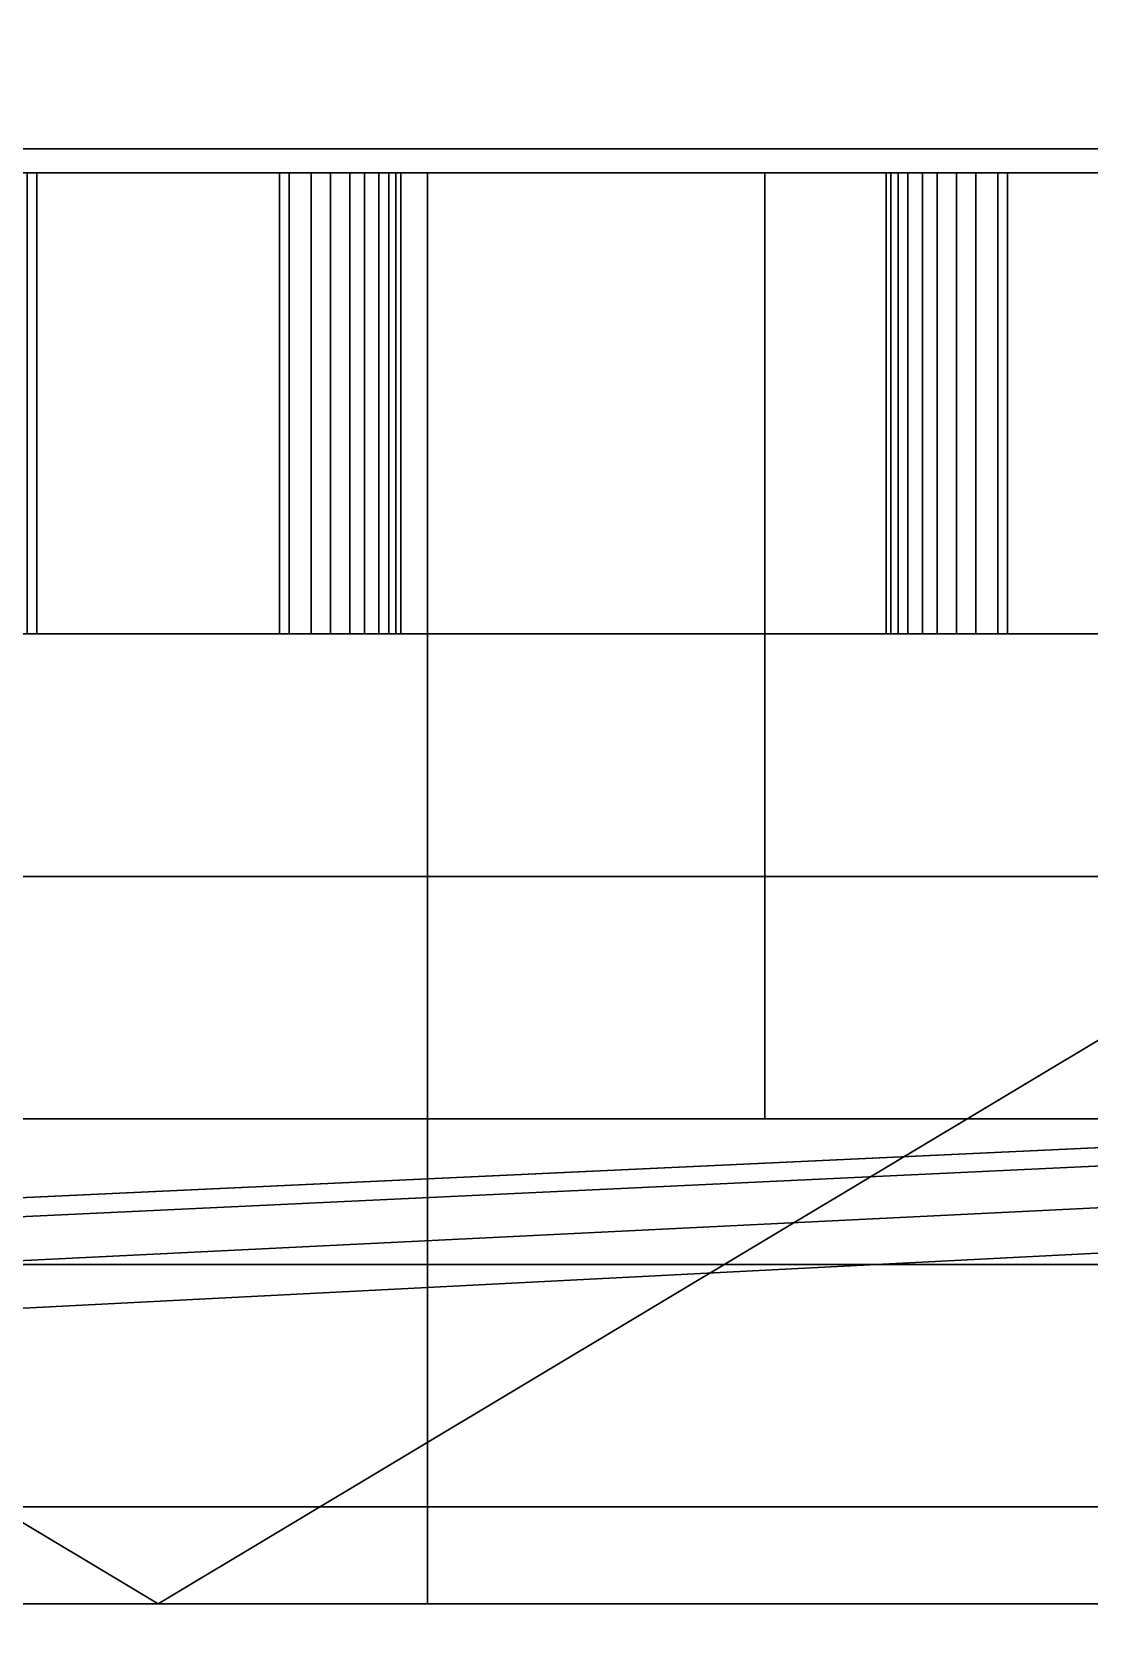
# Model space of a CAD drawing. Extents: x 0 to 7.6, y -0.8 to 10.1.
# Drawn here: x 6.6948 to 6.7384, y -0.3011 to -0.2352 of the extents above; entities that cross this region are included whole.
import ezdxf

# ---------------------------------------------------------------- set-up
doc = ezdxf.new("R2010")
doc.units = 0
for name, color, linetype in [('BOARDS', 157, 'CONTINUOUS'), ('CHICK', 252, 'CONTINUOUS'), ('CORNICE', 252, 'CONTINUOUS'), ('STAIRS.1', 251, 'CONTINUOUS'), ('WALL', 252, 'CONTINUOUS'), ('WALL_BOSSE', 252, 'CONTINUOUS'), ('WALL_FRAME', 252, 'CONTINUOUS'), ('WALL_FRAME.1', 252, 'CONTINUOUS')]:
    doc.layers.add(name, color=color, linetype=linetype)

msp = doc.modelspace()

# ---------------------------------------------------------------- linework, layer by layer
at = {"layer": 'BOARDS'}
for points in [[(5.2891, 0, 13.1354), (5.2891, -0.608, 13.1354), (7.625, -0.608, 13.1354), (7.625, 0, 13.1354)], [(5.2891, -0.608, 13.125), (5.2891, 0, 13.125), (7.625, 0, 13.125), (7.625, -0.608, 13.125)]]:
    msp.add_3dface(points, dxfattribs=at)
at = {"layer": 'CHICK'}
for points in [[(6.65, -0.27, 5.785), (6.75, -0.27, 5.785), (6.75, -0.241, 5.785), (6.65, -0.241, 5.785)], [(6.75, -0.27, 5.685), (6.65, -0.27, 5.685), (6.65, -0.241, 5.685), (6.75, -0.241, 5.685)], [(6.65, -0.241, 5.685), (6.65, -0.241, 5.785), (6.75, -0.241, 5.785), (6.75, -0.241, 5.685)], [(6.65, -0.27, 9.8475), (6.75, -0.27, 9.8475), (6.75, -0.241, 9.8475), (6.65, -0.241, 9.8475)], [(6.75, -0.27, 9.7475), (6.65, -0.27, 9.7475), (6.65, -0.241, 9.7475), (6.75, -0.241, 9.7475)], [(6.65, -0.241, 9.7475), (6.65, -0.241, 9.8475), (6.75, -0.241, 9.8475), (6.75, -0.241, 9.7475)], [(6.7, -0.3, 5.735), (6.65, -0.27, 5.685), (6.75, -0.27, 5.685)], [(6.7, -0.3, 5.735), (6.75, -0.27, 5.785), (6.65, -0.27, 5.785)], [(6.65, -0.27, 5.685), (6.7, -0.3, 5.735), (6.65, -0.27, 5.785)], [(6.7, -0.3, 9.7975), (6.75, -0.27, 9.8475), (6.65, -0.27, 9.8475)], [(6.7, -0.3, 9.7975), (6.65, -0.27, 9.7475), (6.75, -0.27, 9.7475)], [(6.65, -0.27, 9.7475), (6.7, -0.3, 9.7975), (6.65, -0.27, 9.8475)], [(6.7, -0.3, 5.735), (6.75, -0.27, 5.685), (6.75, -0.27, 5.785)], [(6.75, -0.27, 9.8475), (6.7, -0.3, 9.7975), (6.75, -0.27, 9.7475)]]:
    msp.add_3dface(points, dxfattribs=at)
at = {"layer": 'CORNICE'}
for points in [[(4.875, -0.24, 8.7), (7.625, -0.24, 8.7), (7.625, -0.36, 8.7), (4.875, -0.36, 8.7)], [(7.625, -0.24, 8.95), (4.875, -0.24, 8.95), (4.875, -0.36, 8.95), (7.625, -0.36, 8.95)], [(4.875, -0.24, 8.95), (7.625, -0.24, 8.95), (7.625, -0.24, 8.7), (4.875, -0.24, 8.7)], [(4.875, -0.24, 12.7056), (7.625, -0.24, 12.7056), (7.625, -0.36, 12.7056), (4.875, -0.36, 12.7056)], [(4.875, -0.24, 12.7056), (4.875, -0.24, 12.8056), (7.625, -0.24, 12.8056), (7.625, -0.24, 12.7056)], [(7.625, -0.24, 12.8056), (4.875, -0.24, 12.8056), (4.875, -0.36, 12.8056), (7.625, -0.36, 12.8056)], [(4.875, -0.24, 12.8056), (7.625, -0.24, 12.8056), (7.625, -0.24, 12.8556), (4.875, -0.24, 12.8556)], [(4.875, -0.36, 12.8056), (5.0429, -0.36, 12.8056), (7.625, -0.24, 12.8056), (4.875, -0.24, 12.8056)], [(4.875, -0.36, 13.0356), (5.1891, -0.36, 13.0356), (7.625, -0.24, 13.0356), (4.875, -0.24, 13.0356)], [(4.875, -0.24, 12.9356), (4.875, -0.24, 13.0356), (7.625, -0.24, 13.0356), (7.625, -0.24, 12.9356)], [(4.875, -0.24, 12.9356), (7.625, -0.24, 12.9356), (5.1891, -0.36, 12.9356), (4.875, -0.36, 12.9356)], [(4.875, -0.36, 13.125), (5.2891, -0.36, 13.125), (7.625, -0.24, 13.125), (4.875, -0.24, 13.125)], [(4.875, -0.24, 13.0356), (4.875, -0.24, 13.125), (7.625, -0.24, 13.125), (7.625, -0.24, 13.0356)], [(4.875, -0.24, 13.0356), (7.625, -0.24, 13.0356), (5.2891, -0.36, 13.0356), (4.875, -0.36, 13.0356)], [(7.625, -0.26, 12.2625), (4.875, -0.26, 12.2625), (4.875, -0.24, 12.2625), (7.625, -0.24, 12.2625)], [(4.875, -0.24, 12.175), (7.625, -0.24, 12.175), (7.625, -0.26, 12.175), (4.875, -0.26, 12.175)], [(7.625, -0.24, 12.175), (4.875, -0.24, 12.175), (4.875, -0.24, 12.2625), (7.625, -0.24, 12.2625)], [(7.625, -0.28, 12.375), (4.875, -0.28, 12.375), (4.875, -0.24, 12.375), (7.625, -0.24, 12.375)], [(4.875, -0.28, 12.2975), (7.625, -0.28, 12.2975), (7.625, -0.24, 12.2975), (4.875, -0.24, 12.2975)], [(7.625, -0.24, 12.2975), (4.875, -0.24, 12.2975), (4.875, -0.24, 12.375), (7.625, -0.24, 12.375)], [(7.625, -0.24, 12.45), (4.875, -0.24, 12.45), (4.875, -0.296, 12.45), (7.625, -0.296, 12.45)], [(4.875, -0.296, 12.41), (7.625, -0.296, 12.41), (7.625, -0.24, 12.41), (4.875, -0.24, 12.41)], [(7.625, -0.24, 12.41), (4.875, -0.24, 12.41), (4.875, -0.24, 12.45), (7.625, -0.24, 12.45)], [(4.875, -0.286, 12.45), (7.625, -0.286, 12.45), (7.625, -0.24, 12.45), (4.875, -0.24, 12.45)], [(7.625, -0.286, 12.7056), (4.875, -0.286, 12.7056), (4.875, -0.24, 12.7056), (7.625, -0.24, 12.7056)], [(7.625, -0.24, 12.45), (7.625, -0.24, 12.7056), (4.875, -0.24, 12.7056), (4.875, -0.24, 12.45)], [(4.875, -0.36, 12.9356), (5.0891, -0.36, 12.9356), (7.625, -0.24, 12.9356), (4.875, -0.24, 12.9356)], [(7.625, -0.24, 12.8556), (4.875, -0.24, 12.8556), (4.875, -0.24, 12.9356), (7.625, -0.24, 12.9356)], [(4.875, -0.24, 12.8556), (7.625, -0.24, 12.8556), (5.0429, -0.36, 12.8556), (4.875, -0.36, 12.8556)], [(4.875, -0.24, 12.2625), (4.875, -0.24, 12.2975), (7.625, -0.24, 12.2975), (7.625, -0.24, 12.2625)], [(4.875, -0.24, 12.375), (4.875, -0.24, 12.41), (7.625, -0.24, 12.41), (7.625, -0.24, 12.375)], [(7.625, -0.24, 12.8556), (7.625, -0.408, 12.8556), (5.0429, -0.408, 12.8556), (5.0429, -0.36, 12.8556)], [(5.0429, -0.36, 12.8056), (5.0429, -0.408, 12.8056), (7.625, -0.408, 12.8056), (7.625, -0.24, 12.8056)], [(7.625, -0.24, 12.8556), (7.625, -0.398, 12.8556), (5.0429, -0.398, 12.8556), (5.0429, -0.36, 12.8556)], [(5.0891, -0.36, 12.9356), (5.0891, -0.498, 12.9356), (7.625, -0.498, 12.9356), (7.625, -0.24, 12.9356)], [(5.1891, -0.36, 13.0356), (5.1891, -0.508, 13.0356), (7.625, -0.508, 13.0356), (7.625, -0.24, 13.0356)], [(7.625, -0.24, 12.9356), (7.625, -0.508, 12.9356), (5.1891, -0.508, 12.9356), (5.1891, -0.36, 12.9356)], [(5.2891, -0.36, 13.125), (5.2891, -0.608, 13.125), (7.625, -0.608, 13.125), (7.625, -0.24, 13.125)], [(7.625, -0.24, 13.0356), (7.625, -0.608, 13.0356), (5.2891, -0.608, 13.0356), (5.2891, -0.36, 13.0356)], [(7.625, -0.241, 5), (4.875, -0.241, 5), (4.875, -0.341, 5), (7.625, -0.341, 5)], [(4.875, -0.241, 4.625), (7.625, -0.241, 4.625), (7.625, -0.341, 4.625), (4.875, -0.341, 4.625)], [(7.625, -0.241, 5), (7.625, -0.241, 4.625), (4.875, -0.241, 4.625), (4.875, -0.241, 5)], [(4.875, -0.3, 4.575), (7.625, -0.3, 4.575), (7.625, -0.241, 4.575), (4.875, -0.241, 4.575)], [(7.625, -0.3, 4.625), (4.875, -0.3, 4.625), (4.875, -0.241, 4.625), (7.625, -0.241, 4.625)], [(4.875, -0.241, 4.575), (7.625, -0.241, 4.575), (7.625, -0.241, 4.625), (4.875, -0.241, 4.625)], [(7.625, -0.26, 12.175), (7.625, -0.26, 12.2625), (4.875, -0.26, 12.2625), (4.875, -0.26, 12.175)], [(4.875, -0.28, 12.2975), (4.875, -0.26, 12.2625), (7.625, -0.26, 12.2625), (7.625, -0.28, 12.2975)], [(7.625, -0.28, 12.2975), (7.625, -0.28, 12.375), (4.875, -0.28, 12.375), (4.875, -0.28, 12.2975)], [(4.875, -0.296, 12.41), (4.875, -0.28, 12.375), (7.625, -0.28, 12.375), (7.625, -0.296, 12.41)], [(4.875, -0.286, 12.7056), (7.625, -0.286, 12.7056), (7.625, -0.286, 12.45), (4.875, -0.286, 12.45)], [(7.625, -0.296, 12.41), (7.625, -0.296, 12.45), (4.875, -0.296, 12.45), (4.875, -0.296, 12.41)], [(7.625, -0.3, 4.625), (7.625, -0.3, 4.575), (4.875, -0.3, 4.575), (4.875, -0.3, 4.625)]]:
    msp.add_3dface(points, dxfattribs=at)
at = {"layer": 'STAIRS.1'}
for points in [[(4.845, -0.24, 0.22), (7.28, -0.24, 0.22), (7.28, -0.74, 0.22), (4.845, -0.74, 0.22)], [(7.28, -0.24, 0.25), (4.845, -0.24, 0.25), (4.845, -0.74, 0.25), (7.28, -0.74, 0.25)], [(4.845, -0.24, 0.25), (7.28, -0.24, 0.25), (7.28, -0.24, 0.22), (4.845, -0.24, 0.22)], [(7.25, -0.24, 0.22), (4.875, -0.24, 0.22), (4.875, -0.72, 0.22), (7.25, -0.72, 0.22)], [(6.505, -0.24, 0.14), (5.62, -0.24, 0.14), (4.875, -0.24, 0.22), (7.25, -0.24, 0.22)], [(6.905, -0.24, 0.5), (5.22, -0.24, 0.5), (5.22, -0.5, 0.5), (6.905, -0.5, 0.5)], [(5.22, -0.24, 0.47), (6.905, -0.24, 0.47), (6.905, -0.5, 0.47), (5.22, -0.5, 0.47)], [(6.905, -0.24, 0.47), (5.22, -0.24, 0.47), (5.22, -0.24, 0.5), (6.905, -0.24, 0.5)], [(6.875, -0.24, 0.47), (5.25, -0.24, 0.47), (5.25, -0.48, 0.47), (6.875, -0.48, 0.47)], [(6.505, -0.24, 0.39), (5.62, -0.24, 0.39), (5.25, -0.24, 0.47), (6.875, -0.24, 0.47)], [(6.505, -0.24, 0.25), (6.875, -0.24, 0.25), (6.875, -0.48, 0.25), (6.505, -0.48, 0.25)], [(6.505, -0.24, 0.25), (6.505, -0.24, 0.39), (6.875, -0.24, 0.47), (6.875, -0.24, 0.25)], [(6.505, -0.24), (7.25, -0.24), (7.25, -0.72), (6.505, -0.72)], [(6.505, -0.24), (6.505, -0.24, 0.14), (7.25, -0.24, 0.22), (7.25, -0.24)]]:
    msp.add_3dface(points, dxfattribs=at)
at = {"layer": 'WALL'}
for points in [[(7.625, 0, 13.125), (4.875, 0, 13.125), (4.875, -0.24, 13.125), (7.625, -0.24, 13.125)], [(4.875, 0), (7.625, 0), (7.625, -0.24), (4.875, -0.24)], [(5.49, -0.24, 11.8225), (6.635, -0.24, 11.8225), (7.625, -0.24, 13.125), (4.875, -0.24, 13.125)], [(7.625, -0.24), (6.625, -0.24, 0.5), (5.5, -0.24, 0.5), (4.875, -0.24)], [(7.625, -0.24, 13.125), (6.635, -0.24, 5.99), (6.625, -0.24, 4), (6.625, -0.24, 0.5)], [(7.625, -0.24), (7.625, -0.24, 13.125), (6.625, -0.24, 0.5)], [(7.625, -0.24, 13.125), (6.635, -0.24, 11.8225), (6.635, -0.24, 10.0525), (6.635, -0.24, 8.135)], [(7.625, -0.24, 13.125), (6.635, -0.24, 8.135), (6.635, -0.24, 5.99)]]:
    msp.add_3dface(points, dxfattribs=at)
at = {"layer": 'WALL_BOSSE'}
for points in [[(6.2565, -0.24, 8.7), (7.625, -0.24, 8.7), (7.625, -0.24, 8.45), (6.3823, -0.24, 8.45)], [(7.625, -0.3, 8.7), (7.625, -0.24, 8.7), (6.2565, -0.24, 8.7), (6.2565, -0.3, 8.7)], [(6.3823, -0.3, 8.45), (6.3823, -0.24, 8.45), (7.625, -0.24, 8.45), (7.625, -0.3, 8.45)], [(6.4667, -0.241, 4.1706), (6.6557, -0.241, 4.575), (6.8179, -0.241, 4.3992), (6.5674, -0.241, 4.1245)], [(6.6117, -0.241, 4.0979), (6.5674, -0.241, 4.1245), (6.8179, -0.241, 4.3992)], [(6.6117, -0.241, 4.0979), (6.8179, -0.241, 4.3992), (6.8179, -0.3, 4.3992), (6.6117, -0.3, 4.0979)], [(6.8232, -0.241, 4.3892), (6.6203, -0.241, 4.0927), (6.6203, -0.3, 4.0927), (6.8232, -0.3, 4.3892)], [(6.6203, -0.241, 4.0927), (6.7111, -0.241, 4.032), (6.7111, -0.3, 4.032), (6.6203, -0.3, 4.0927)], [(6.6203, -0.241, 4.0927), (6.8232, -0.241, 4.3892), (6.8674, -0.241, 4.1396), (6.7111, -0.241, 4.032)], [(7.625, -0.241, 4.575), (6.6557, -0.241, 4.575), (6.6557, -0.3, 4.575), (7.625, -0.3, 4.575)], [(6.6557, -0.241, 4.575), (7.625, -0.241, 4.575), (7.625, -0.241, 4.3992), (6.8179, -0.241, 4.3992)], [(6.7111, -0.241, 4.032), (6.7506, -0.241, 3.9987), (6.7506, -0.3, 3.9987), (6.7111, -0.3, 4.032)], [(6.7506, -0.241, 3.9987), (6.7111, -0.241, 4.032), (6.8674, -0.241, 4.1396)], [(6.3823, -0.3, 8.45), (7.625, -0.3, 8.45), (7.625, -0.3, 8.7), (6.2565, -0.3, 8.7)], [(6.8179, -0.3, 4.3992), (6.6557, -0.3, 4.575), (6.4667, -0.3, 4.1706), (6.5674, -0.3, 4.1245)], [(6.6117, -0.3, 4.0979), (6.8179, -0.3, 4.3992), (6.5674, -0.3, 4.1245)], [(6.8674, -0.3, 4.1396), (6.8232, -0.3, 4.3892), (6.6203, -0.3, 4.0927), (6.7111, -0.3, 4.032)], [(6.8179, -0.3, 4.3992), (7.625, -0.3, 4.3992), (7.625, -0.3, 4.575), (6.6557, -0.3, 4.575)], [(6.7506, -0.3, 3.9987), (6.8674, -0.3, 4.1396), (6.7111, -0.3, 4.032)]]:
    msp.add_3dface(points, dxfattribs=at)
at = {"layer": 'WALL_FRAME'}
for points in [[(6.765, -0.241, 5.8), (6.635, -0.241, 5.8), (6.635, -0.28, 5.8), (6.765, -0.28, 5.8)], [(6.635, -0.241, 5.67), (6.765, -0.241, 5.67), (6.765, -0.28, 5.67), (6.635, -0.28, 5.67)], [(6.75, -0.241, 5.785), (6.65, -0.241, 5.785), (6.635, -0.241, 5.8), (6.765, -0.241, 5.8)], [(6.635, -0.241, 5.67), (6.65, -0.241, 5.685), (6.75, -0.241, 5.685), (6.765, -0.241, 5.67)], [(6.765, -0.241, 9.8625), (6.635, -0.241, 9.8625), (6.635, -0.28, 9.8625), (6.765, -0.28, 9.8625)], [(6.635, -0.241, 9.7325), (6.765, -0.241, 9.7325), (6.765, -0.28, 9.7325), (6.635, -0.28, 9.7325)], [(6.75, -0.241, 9.8475), (6.65, -0.241, 9.8475), (6.635, -0.241, 9.8625), (6.765, -0.241, 9.8625)], [(6.635, -0.241, 9.7325), (6.65, -0.241, 9.7475), (6.75, -0.241, 9.7475), (6.765, -0.241, 9.7325)], [(6.765, -0.26, 5.67), (6.635, -0.26, 5.67), (6.635, -0.241, 5.67), (6.765, -0.241, 5.67)], [(6.635, -0.26, 5.335), (6.765, -0.26, 5.335), (6.765, -0.241, 5.335), (6.635, -0.241, 5.335)], [(6.765, -0.241, 5.67), (6.635, -0.241, 5.67), (6.6546, -0.241, 5.6375), (6.6654, -0.241, 5.6375)], [(6.765, -0.241, 5.335), (6.7346, -0.241, 5.385), (6.6546, -0.241, 5.385), (6.635, -0.241, 5.335)], [(6.765, -0.26, 9.7325), (6.635, -0.26, 9.7325), (6.635, -0.241, 9.7325), (6.765, -0.241, 9.7325)], [(6.635, -0.26, 9.3975), (6.765, -0.26, 9.3975), (6.765, -0.241, 9.3975), (6.635, -0.241, 9.3975)], [(6.765, -0.241, 9.7325), (6.635, -0.241, 9.7325), (6.6546, -0.241, 9.7), (6.6654, -0.241, 9.7)], [(6.765, -0.241, 9.3975), (6.7346, -0.241, 9.4475), (6.6546, -0.241, 9.4475), (6.635, -0.241, 9.3975)], [(6.65, -0.241, 5.785), (6.75, -0.241, 5.785), (6.75, -0.28, 5.785), (6.65, -0.28, 5.785)], [(6.75, -0.241, 5.685), (6.65, -0.241, 5.685), (6.65, -0.28, 5.685), (6.75, -0.28, 5.685)], [(6.65, -0.241, 9.8475), (6.75, -0.241, 9.8475), (6.75, -0.28, 9.8475), (6.65, -0.28, 9.8475)], [(6.75, -0.241, 9.7475), (6.65, -0.241, 9.7475), (6.65, -0.28, 9.7475), (6.75, -0.28, 9.7475)], [(6.765, -0.241, 5.67), (6.6654, -0.241, 5.6375), (6.7054, -0.241, 5.6375), (6.7454, -0.241, 5.6375)], [(6.765, -0.241, 9.7325), (6.6654, -0.241, 9.7), (6.7054, -0.241, 9.7), (6.7454, -0.241, 9.7)], [(6.695, -0.26, 5.385), (6.6946, -0.26, 5.385), (6.6946, -0.241, 5.385), (6.695, -0.241, 5.385)], [(6.6946, -0.26, 5.6375), (6.695, -0.26, 5.6375), (6.695, -0.241, 5.6375), (6.6946, -0.241, 5.6375)], [(6.695, -0.26, 9.4475), (6.6946, -0.26, 9.4475), (6.6946, -0.241, 9.4475), (6.695, -0.241, 9.4475)], [(6.6946, -0.26, 9.7), (6.695, -0.26, 9.7), (6.695, -0.241, 9.7), (6.6946, -0.241, 9.7)], [(6.695, -0.26, 5.6375), (6.705, -0.26, 5.6375), (6.705, -0.241, 5.6375), (6.695, -0.241, 5.6375)], [(6.705, -0.26, 5.385), (6.695, -0.26, 5.385), (6.695, -0.241, 5.385), (6.705, -0.241, 5.385)], [(6.695, -0.26, 9.7), (6.705, -0.26, 9.7), (6.705, -0.241, 9.7), (6.695, -0.241, 9.7)], [(6.705, -0.26, 9.4475), (6.695, -0.26, 9.4475), (6.695, -0.241, 9.4475), (6.705, -0.241, 9.4475)], [(6.705, -0.26, 5.6375), (6.7054, -0.26, 5.6375), (6.7054, -0.241, 5.6375), (6.705, -0.241, 5.6375)], [(6.7054, -0.26, 5.385), (6.705, -0.26, 5.385), (6.705, -0.241, 5.385), (6.7054, -0.241, 5.385)], [(6.705, -0.26, 9.7), (6.7054, -0.26, 9.7), (6.7054, -0.241, 9.7), (6.705, -0.241, 9.7)], [(6.7054, -0.26, 9.4475), (6.705, -0.26, 9.4475), (6.705, -0.241, 9.4475), (6.7054, -0.241, 9.4475)], [(6.7054, -0.26, 5.6375), (6.7063, -0.26, 5.6373), (6.7063, -0.241, 5.6373), (6.7054, -0.241, 5.6375)], [(6.7063, -0.26, 5.3852), (6.7054, -0.26, 5.385), (6.7054, -0.241, 5.385), (6.7063, -0.241, 5.3852)], [(6.7337, -0.241, 5.6373), (6.7346, -0.241, 5.6375), (6.7054, -0.241, 5.6375), (6.7063, -0.241, 5.6373)], [(6.7346, -0.241, 5.385), (6.7337, -0.241, 5.3852), (6.7063, -0.241, 5.3852), (6.7054, -0.241, 5.385)], [(6.7054, -0.26, 9.7), (6.7063, -0.26, 9.6998), (6.7063, -0.241, 9.6998), (6.7054, -0.241, 9.7)], [(6.7063, -0.26, 9.4477), (6.7054, -0.26, 9.4475), (6.7054, -0.241, 9.4475), (6.7063, -0.241, 9.4477)], [(6.7337, -0.241, 9.6998), (6.7346, -0.241, 9.7), (6.7054, -0.241, 9.7), (6.7063, -0.241, 9.6998)], [(6.7346, -0.241, 9.4475), (6.7337, -0.241, 9.4477), (6.7063, -0.241, 9.4477), (6.7054, -0.241, 9.4475)], [(6.7063, -0.26, 5.6373), (6.7071, -0.26, 5.637), (6.7071, -0.241, 5.637), (6.7063, -0.241, 5.6373)], [(6.7071, -0.26, 5.3855), (6.7063, -0.26, 5.3852), (6.7063, -0.241, 5.3852), (6.7071, -0.241, 5.3855)], [(6.7329, -0.241, 5.637), (6.7337, -0.241, 5.6373), (6.7063, -0.241, 5.6373), (6.7071, -0.241, 5.637)], [(6.7337, -0.241, 5.3852), (6.7329, -0.241, 5.3855), (6.7071, -0.241, 5.3855), (6.7063, -0.241, 5.3852)], [(6.7063, -0.26, 9.6998), (6.7071, -0.26, 9.6995), (6.7071, -0.241, 9.6995), (6.7063, -0.241, 9.6998)], [(6.7071, -0.26, 9.448), (6.7063, -0.26, 9.4477), (6.7063, -0.241, 9.4477), (6.7071, -0.241, 9.448)], [(6.7329, -0.241, 9.6995), (6.7337, -0.241, 9.6998), (6.7063, -0.241, 9.6998), (6.7071, -0.241, 9.6995)], [(6.7337, -0.241, 9.4477), (6.7329, -0.241, 9.448), (6.7071, -0.241, 9.448), (6.7063, -0.241, 9.4477)], [(6.7071, -0.26, 5.637), (6.7079, -0.26, 5.6366), (6.7079, -0.241, 5.6366), (6.7071, -0.241, 5.637)], [(6.7079, -0.26, 5.3859), (6.7071, -0.26, 5.3855), (6.7071, -0.241, 5.3855), (6.7079, -0.241, 5.3859)], [(6.7321, -0.241, 5.6366), (6.7329, -0.241, 5.637), (6.7071, -0.241, 5.637), (6.7079, -0.241, 5.6366)], [(6.7329, -0.241, 5.3855), (6.7321, -0.241, 5.3859), (6.7079, -0.241, 5.3859), (6.7071, -0.241, 5.3855)], [(6.7071, -0.26, 9.6995), (6.7079, -0.26, 9.6991), (6.7079, -0.241, 9.6991), (6.7071, -0.241, 9.6995)], [(6.7079, -0.26, 9.4484), (6.7071, -0.26, 9.448), (6.7071, -0.241, 9.448), (6.7079, -0.241, 9.4484)], [(6.7321, -0.241, 9.6991), (6.7329, -0.241, 9.6995), (6.7071, -0.241, 9.6995), (6.7079, -0.241, 9.6991)], [(6.7329, -0.241, 9.448), (6.7321, -0.241, 9.4484), (6.7079, -0.241, 9.4484), (6.7071, -0.241, 9.448)], [(6.7079, -0.26, 5.6366), (6.7085, -0.26, 5.636), (6.7085, -0.241, 5.636), (6.7079, -0.241, 5.6366)], [(6.7085, -0.26, 5.3865), (6.7079, -0.26, 5.3859), (6.7079, -0.241, 5.3859), (6.7085, -0.241, 5.3865)], [(6.7315, -0.241, 5.636), (6.7321, -0.241, 5.6366), (6.7079, -0.241, 5.6366), (6.7085, -0.241, 5.636)], [(6.7321, -0.241, 5.3859), (6.7315, -0.241, 5.3865), (6.7085, -0.241, 5.3865), (6.7079, -0.241, 5.3859)], [(6.7079, -0.26, 9.6991), (6.7085, -0.26, 9.6985), (6.7085, -0.241, 9.6985), (6.7079, -0.241, 9.6991)], [(6.7085, -0.26, 9.449), (6.7079, -0.26, 9.4484), (6.7079, -0.241, 9.4484), (6.7085, -0.241, 9.449)], [(6.7315, -0.241, 9.6985), (6.7321, -0.241, 9.6991), (6.7079, -0.241, 9.6991), (6.7085, -0.241, 9.6985)], [(6.7321, -0.241, 9.4484), (6.7315, -0.241, 9.449), (6.7085, -0.241, 9.449), (6.7079, -0.241, 9.4484)], [(6.7085, -0.26, 5.636), (6.7091, -0.26, 5.6354), (6.7091, -0.241, 5.6354), (6.7085, -0.241, 5.636)], [(6.7091, -0.26, 5.3871), (6.7085, -0.26, 5.3865), (6.7085, -0.241, 5.3865), (6.7091, -0.241, 5.3871)], [(6.7309, -0.241, 5.6354), (6.7315, -0.241, 5.636), (6.7085, -0.241, 5.636), (6.7091, -0.241, 5.6354)], [(6.7315, -0.241, 5.3865), (6.7309, -0.241, 5.3871), (6.7091, -0.241, 5.3871), (6.7085, -0.241, 5.3865)], [(6.7085, -0.26, 9.6985), (6.7091, -0.26, 9.6979), (6.7091, -0.241, 9.6979), (6.7085, -0.241, 9.6985)], [(6.7091, -0.26, 9.4496), (6.7085, -0.26, 9.449), (6.7085, -0.241, 9.449), (6.7091, -0.241, 9.4496)], [(6.7309, -0.241, 9.6979), (6.7315, -0.241, 9.6985), (6.7085, -0.241, 9.6985), (6.7091, -0.241, 9.6979)], [(6.7315, -0.241, 9.449), (6.7309, -0.241, 9.4496), (6.7091, -0.241, 9.4496), (6.7085, -0.241, 9.449)], [(6.7091, -0.26, 5.6354), (6.7095, -0.26, 5.6346), (6.7095, -0.241, 5.6346), (6.7091, -0.241, 5.6354)], [(6.7095, -0.26, 5.3879), (6.7091, -0.26, 5.3871), (6.7091, -0.241, 5.3871), (6.7095, -0.241, 5.3879)], [(6.7305, -0.241, 5.6346), (6.7309, -0.241, 5.6354), (6.7091, -0.241, 5.6354), (6.7095, -0.241, 5.6346)], [(6.7309, -0.241, 5.3871), (6.7305, -0.241, 5.3879), (6.7095, -0.241, 5.3879), (6.7091, -0.241, 5.3871)], [(6.7091, -0.26, 9.6979), (6.7095, -0.26, 9.6971), (6.7095, -0.241, 9.6971), (6.7091, -0.241, 9.6979)], [(6.7095, -0.26, 9.4504), (6.7091, -0.26, 9.4496), (6.7091, -0.241, 9.4496), (6.7095, -0.241, 9.4504)], [(6.7305, -0.241, 9.6971), (6.7309, -0.241, 9.6979), (6.7091, -0.241, 9.6979), (6.7095, -0.241, 9.6971)], [(6.7309, -0.241, 9.4496), (6.7305, -0.241, 9.4504), (6.7095, -0.241, 9.4504), (6.7091, -0.241, 9.4496)], [(6.7095, -0.26, 5.6346), (6.7098, -0.26, 5.6338), (6.7098, -0.241, 5.6338), (6.7095, -0.241, 5.6346)], [(6.7098, -0.26, 5.3887), (6.7095, -0.26, 5.3879), (6.7095, -0.241, 5.3879), (6.7098, -0.241, 5.3887)], [(6.7302, -0.241, 5.6338), (6.7305, -0.241, 5.6346), (6.7095, -0.241, 5.6346), (6.7098, -0.241, 5.6338)], [(6.7305, -0.241, 5.3879), (6.7302, -0.241, 5.3887), (6.7098, -0.241, 5.3887), (6.7095, -0.241, 5.3879)], [(6.7095, -0.26, 9.6971), (6.7098, -0.26, 9.6963), (6.7098, -0.241, 9.6963), (6.7095, -0.241, 9.6971)], [(6.7098, -0.26, 9.4512), (6.7095, -0.26, 9.4504), (6.7095, -0.241, 9.4504), (6.7098, -0.241, 9.4512)], [(6.7302, -0.241, 9.6963), (6.7305, -0.241, 9.6971), (6.7095, -0.241, 9.6971), (6.7098, -0.241, 9.6963)], [(6.7305, -0.241, 9.4504), (6.7302, -0.241, 9.4512), (6.7098, -0.241, 9.4512), (6.7095, -0.241, 9.4504)], [(6.7098, -0.26, 5.6338), (6.71, -0.26, 5.6329), (6.71, -0.241, 5.6329), (6.7098, -0.241, 5.6338)], [(6.71, -0.26, 5.3896), (6.7098, -0.26, 5.3887), (6.7098, -0.241, 5.3887), (6.71, -0.241, 5.3896)], [(6.73, -0.241, 5.6329), (6.7302, -0.241, 5.6338), (6.7098, -0.241, 5.6338), (6.71, -0.241, 5.6329)], [(6.7302, -0.241, 5.3887), (6.73, -0.241, 5.3896), (6.71, -0.241, 5.3896), (6.7098, -0.241, 5.3887)], [(6.7098, -0.26, 9.6963), (6.71, -0.26, 9.6954), (6.71, -0.241, 9.6954), (6.7098, -0.241, 9.6963)], [(6.71, -0.26, 9.4521), (6.7098, -0.26, 9.4512), (6.7098, -0.241, 9.4512), (6.71, -0.241, 9.4521)], [(6.73, -0.241, 9.6954), (6.7302, -0.241, 9.6963), (6.7098, -0.241, 9.6963), (6.71, -0.241, 9.6954)], [(6.7302, -0.241, 9.4512), (6.73, -0.241, 9.4521), (6.71, -0.241, 9.4521), (6.7098, -0.241, 9.4512)], [(6.71, -0.26, 5.6329), (6.71, -0.26, 5.6325), (6.71, -0.241, 5.6325), (6.71, -0.241, 5.6329)], [(6.71, -0.26, 5.6325), (6.71, -0.26, 5.39), (6.71, -0.241, 5.39), (6.71, -0.241, 5.6325)], [(6.71, -0.26, 5.39), (6.71, -0.26, 5.3896), (6.71, -0.241, 5.3896), (6.71, -0.241, 5.39)], [(6.73, -0.241, 5.3896), (6.73, -0.241, 5.6329), (6.71, -0.241, 5.6329), (6.71, -0.241, 5.3896)], [(6.71, -0.26, 9.6954), (6.71, -0.26, 9.695), (6.71, -0.241, 9.695), (6.71, -0.241, 9.6954)], [(6.71, -0.26, 9.695), (6.71, -0.26, 9.4525), (6.71, -0.241, 9.4525), (6.71, -0.241, 9.695)], [(6.71, -0.26, 9.4525), (6.71, -0.26, 9.4521), (6.71, -0.241, 9.4521), (6.71, -0.241, 9.4525)], [(6.73, -0.241, 9.4521), (6.73, -0.241, 9.6954), (6.71, -0.241, 9.6954), (6.71, -0.241, 9.4521)], [(6.7302, -0.26, 5.3887), (6.73, -0.26, 5.3896), (6.73, -0.241, 5.3896), (6.7302, -0.241, 5.3887)], [(6.73, -0.26, 5.3896), (6.73, -0.26, 5.39), (6.73, -0.241, 5.39), (6.73, -0.241, 5.3896)], [(6.73, -0.26, 5.39), (6.73, -0.26, 5.6325), (6.73, -0.241, 5.6325), (6.73, -0.241, 5.39)], [(6.73, -0.26, 5.6325), (6.73, -0.26, 5.6329), (6.73, -0.241, 5.6329), (6.73, -0.241, 5.6325)], [(6.73, -0.26, 5.6329), (6.7302, -0.26, 5.6338), (6.7302, -0.241, 5.6338), (6.73, -0.241, 5.6329)], [(6.7302, -0.26, 9.4512), (6.73, -0.26, 9.4521), (6.73, -0.241, 9.4521), (6.7302, -0.241, 9.4512)], [(6.73, -0.26, 9.4521), (6.73, -0.26, 9.4525), (6.73, -0.241, 9.4525), (6.73, -0.241, 9.4521)], [(6.73, -0.26, 9.4525), (6.73, -0.26, 9.695), (6.73, -0.241, 9.695), (6.73, -0.241, 9.4525)], [(6.73, -0.26, 9.695), (6.73, -0.26, 9.6954), (6.73, -0.241, 9.6954), (6.73, -0.241, 9.695)], [(6.73, -0.26, 9.6954), (6.7302, -0.26, 9.6963), (6.7302, -0.241, 9.6963), (6.73, -0.241, 9.6954)], [(6.7305, -0.26, 5.3879), (6.7302, -0.26, 5.3887), (6.7302, -0.241, 5.3887), (6.7305, -0.241, 5.3879)], [(6.7302, -0.26, 5.6338), (6.7305, -0.26, 5.6346), (6.7305, -0.241, 5.6346), (6.7302, -0.241, 5.6338)], [(6.7305, -0.26, 9.4504), (6.7302, -0.26, 9.4512), (6.7302, -0.241, 9.4512), (6.7305, -0.241, 9.4504)], [(6.7302, -0.26, 9.6963), (6.7305, -0.26, 9.6971), (6.7305, -0.241, 9.6971), (6.7302, -0.241, 9.6963)], [(6.7309, -0.26, 5.3871), (6.7305, -0.26, 5.3879), (6.7305, -0.241, 5.3879), (6.7309, -0.241, 5.3871)], [(6.7305, -0.26, 5.6346), (6.7309, -0.26, 5.6354), (6.7309, -0.241, 5.6354), (6.7305, -0.241, 5.6346)], [(6.7309, -0.26, 9.4496), (6.7305, -0.26, 9.4504), (6.7305, -0.241, 9.4504), (6.7309, -0.241, 9.4496)], [(6.7305, -0.26, 9.6971), (6.7309, -0.26, 9.6979), (6.7309, -0.241, 9.6979), (6.7305, -0.241, 9.6971)], [(6.7315, -0.26, 5.3865), (6.7309, -0.26, 5.3871), (6.7309, -0.241, 5.3871), (6.7315, -0.241, 5.3865)], [(6.7309, -0.26, 5.6354), (6.7315, -0.26, 5.636), (6.7315, -0.241, 5.636), (6.7309, -0.241, 5.6354)], [(6.7315, -0.26, 9.449), (6.7309, -0.26, 9.4496), (6.7309, -0.241, 9.4496), (6.7315, -0.241, 9.449)], [(6.7309, -0.26, 9.6979), (6.7315, -0.26, 9.6985), (6.7315, -0.241, 9.6985), (6.7309, -0.241, 9.6979)], [(6.7321, -0.26, 5.3859), (6.7315, -0.26, 5.3865), (6.7315, -0.241, 5.3865), (6.7321, -0.241, 5.3859)], [(6.7315, -0.26, 5.636), (6.7321, -0.26, 5.6366), (6.7321, -0.241, 5.6366), (6.7315, -0.241, 5.636)], [(6.7321, -0.26, 9.4484), (6.7315, -0.26, 9.449), (6.7315, -0.241, 9.449), (6.7321, -0.241, 9.4484)], [(6.7315, -0.26, 9.6985), (6.7321, -0.26, 9.6991), (6.7321, -0.241, 9.6991), (6.7315, -0.241, 9.6985)], [(6.7329, -0.26, 5.3855), (6.7321, -0.26, 5.3859), (6.7321, -0.241, 5.3859), (6.7329, -0.241, 5.3855)], [(6.7321, -0.26, 5.6366), (6.7329, -0.26, 5.637), (6.7329, -0.241, 5.637), (6.7321, -0.241, 5.6366)], [(6.7329, -0.26, 9.448), (6.7321, -0.26, 9.4484), (6.7321, -0.241, 9.4484), (6.7329, -0.241, 9.448)], [(6.7321, -0.26, 9.6991), (6.7329, -0.26, 9.6995), (6.7329, -0.241, 9.6995), (6.7321, -0.241, 9.6991)], [(6.7337, -0.26, 5.3852), (6.7329, -0.26, 5.3855), (6.7329, -0.241, 5.3855), (6.7337, -0.241, 5.3852)], [(6.7329, -0.26, 5.637), (6.7337, -0.26, 5.6373), (6.7337, -0.241, 5.6373), (6.7329, -0.241, 5.637)], [(6.7337, -0.26, 9.4477), (6.7329, -0.26, 9.448), (6.7329, -0.241, 9.448), (6.7337, -0.241, 9.4477)], [(6.7329, -0.26, 9.6995), (6.7337, -0.26, 9.6998), (6.7337, -0.241, 9.6998), (6.7329, -0.241, 9.6995)], [(6.7346, -0.26, 5.385), (6.7337, -0.26, 5.3852), (6.7337, -0.241, 5.3852), (6.7346, -0.241, 5.385)], [(6.7337, -0.26, 5.6373), (6.7346, -0.26, 5.6375), (6.7346, -0.241, 5.6375), (6.7337, -0.241, 5.6373)], [(6.7346, -0.26, 9.4475), (6.7337, -0.26, 9.4477), (6.7337, -0.241, 9.4477), (6.7346, -0.241, 9.4475)], [(6.7337, -0.26, 9.6998), (6.7346, -0.26, 9.7), (6.7346, -0.241, 9.7), (6.7337, -0.241, 9.6998)], [(6.735, -0.26, 5.385), (6.7346, -0.26, 5.385), (6.7346, -0.241, 5.385), (6.735, -0.241, 5.385)], [(6.7346, -0.26, 5.6375), (6.735, -0.26, 5.6375), (6.735, -0.241, 5.6375), (6.7346, -0.241, 5.6375)], [(6.7454, -0.241, 5.385), (6.7346, -0.241, 5.385), (6.765, -0.241, 5.335)], [(6.735, -0.26, 9.4475), (6.7346, -0.26, 9.4475), (6.7346, -0.241, 9.4475), (6.735, -0.241, 9.4475)], [(6.7346, -0.26, 9.7), (6.735, -0.26, 9.7), (6.735, -0.241, 9.7), (6.7346, -0.241, 9.7)], [(6.7454, -0.241, 9.4475), (6.7346, -0.241, 9.4475), (6.765, -0.241, 9.3975)], [(6.735, -0.26, 5.6375), (6.745, -0.26, 5.6375), (6.745, -0.241, 5.6375), (6.735, -0.241, 5.6375)], [(6.745, -0.26, 5.385), (6.735, -0.26, 5.385), (6.735, -0.241, 5.385), (6.745, -0.241, 5.385)], [(6.735, -0.26, 9.7), (6.745, -0.26, 9.7), (6.745, -0.241, 9.7), (6.735, -0.241, 9.7)], [(6.745, -0.26, 9.4475), (6.735, -0.26, 9.4475), (6.735, -0.241, 9.4475), (6.745, -0.241, 9.4475)], [(6.635, -0.26, 5.67), (6.765, -0.26, 5.67), (6.7454, -0.26, 5.6375), (6.7346, -0.26, 5.6375)], [(6.635, -0.26, 5.67), (6.7346, -0.26, 5.6375), (6.6946, -0.26, 5.6375), (6.6546, -0.26, 5.6375)], [(6.635, -0.26, 5.335), (6.6654, -0.26, 5.385), (6.7454, -0.26, 5.385), (6.765, -0.26, 5.335)], [(6.635, -0.26, 9.7325), (6.765, -0.26, 9.7325), (6.7454, -0.26, 9.7), (6.7346, -0.26, 9.7)], [(6.635, -0.26, 9.7325), (6.7346, -0.26, 9.7), (6.6946, -0.26, 9.7), (6.6546, -0.26, 9.7)], [(6.635, -0.26, 9.3975), (6.6654, -0.26, 9.4475), (6.7454, -0.26, 9.4475), (6.765, -0.26, 9.3975)], [(6.7063, -0.26, 5.6373), (6.7054, -0.26, 5.6375), (6.7346, -0.26, 5.6375), (6.7337, -0.26, 5.6373)], [(6.7054, -0.26, 5.385), (6.7063, -0.26, 5.3852), (6.7337, -0.26, 5.3852), (6.7346, -0.26, 5.385)], [(6.7063, -0.26, 9.6998), (6.7054, -0.26, 9.7), (6.7346, -0.26, 9.7), (6.7337, -0.26, 9.6998)], [(6.7054, -0.26, 9.4475), (6.7063, -0.26, 9.4477), (6.7337, -0.26, 9.4477), (6.7346, -0.26, 9.4475)], [(6.7071, -0.26, 5.637), (6.7063, -0.26, 5.6373), (6.7337, -0.26, 5.6373), (6.7329, -0.26, 5.637)], [(6.7063, -0.26, 5.3852), (6.7071, -0.26, 5.3855), (6.7329, -0.26, 5.3855), (6.7337, -0.26, 5.3852)], [(6.7071, -0.26, 9.6995), (6.7063, -0.26, 9.6998), (6.7337, -0.26, 9.6998), (6.7329, -0.26, 9.6995)], [(6.7063, -0.26, 9.4477), (6.7071, -0.26, 9.448), (6.7329, -0.26, 9.448), (6.7337, -0.26, 9.4477)], [(6.7079, -0.26, 5.6366), (6.7071, -0.26, 5.637), (6.7329, -0.26, 5.637), (6.7321, -0.26, 5.6366)], [(6.7071, -0.26, 5.3855), (6.7079, -0.26, 5.3859), (6.7321, -0.26, 5.3859), (6.7329, -0.26, 5.3855)], [(6.7079, -0.26, 9.6991), (6.7071, -0.26, 9.6995), (6.7329, -0.26, 9.6995), (6.7321, -0.26, 9.6991)], [(6.7071, -0.26, 9.448), (6.7079, -0.26, 9.4484), (6.7321, -0.26, 9.4484), (6.7329, -0.26, 9.448)], [(6.7085, -0.26, 5.636), (6.7079, -0.26, 5.6366), (6.7321, -0.26, 5.6366), (6.7315, -0.26, 5.636)], [(6.7079, -0.26, 5.3859), (6.7085, -0.26, 5.3865), (6.7315, -0.26, 5.3865), (6.7321, -0.26, 5.3859)], [(6.7085, -0.26, 9.6985), (6.7079, -0.26, 9.6991), (6.7321, -0.26, 9.6991), (6.7315, -0.26, 9.6985)], [(6.7079, -0.26, 9.4484), (6.7085, -0.26, 9.449), (6.7315, -0.26, 9.449), (6.7321, -0.26, 9.4484)], [(6.7091, -0.26, 5.6354), (6.7085, -0.26, 5.636), (6.7315, -0.26, 5.636), (6.7309, -0.26, 5.6354)], [(6.7085, -0.26, 5.3865), (6.7091, -0.26, 5.3871), (6.7309, -0.26, 5.3871), (6.7315, -0.26, 5.3865)], [(6.7091, -0.26, 9.6979), (6.7085, -0.26, 9.6985), (6.7315, -0.26, 9.6985), (6.7309, -0.26, 9.6979)], [(6.7085, -0.26, 9.449), (6.7091, -0.26, 9.4496), (6.7309, -0.26, 9.4496), (6.7315, -0.26, 9.449)], [(6.7095, -0.26, 5.6346), (6.7091, -0.26, 5.6354), (6.7309, -0.26, 5.6354), (6.7305, -0.26, 5.6346)], [(6.7091, -0.26, 5.3871), (6.7095, -0.26, 5.3879), (6.7305, -0.26, 5.3879), (6.7309, -0.26, 5.3871)], [(6.7095, -0.26, 9.6971), (6.7091, -0.26, 9.6979), (6.7309, -0.26, 9.6979), (6.7305, -0.26, 9.6971)], [(6.7091, -0.26, 9.4496), (6.7095, -0.26, 9.4504), (6.7305, -0.26, 9.4504), (6.7309, -0.26, 9.4496)], [(6.7098, -0.26, 5.6338), (6.7095, -0.26, 5.6346), (6.7305, -0.26, 5.6346), (6.7302, -0.26, 5.6338)], [(6.7095, -0.26, 5.3879), (6.7098, -0.26, 5.3887), (6.7302, -0.26, 5.3887), (6.7305, -0.26, 5.3879)], [(6.7098, -0.26, 9.6963), (6.7095, -0.26, 9.6971), (6.7305, -0.26, 9.6971), (6.7302, -0.26, 9.6963)], [(6.7095, -0.26, 9.4504), (6.7098, -0.26, 9.4512), (6.7302, -0.26, 9.4512), (6.7305, -0.26, 9.4504)], [(6.71, -0.26, 5.6329), (6.7098, -0.26, 5.6338), (6.7302, -0.26, 5.6338), (6.73, -0.26, 5.6329)], [(6.7098, -0.26, 5.3887), (6.71, -0.26, 5.3896), (6.73, -0.26, 5.3896), (6.7302, -0.26, 5.3887)], [(6.71, -0.26, 9.6954), (6.7098, -0.26, 9.6963), (6.7302, -0.26, 9.6963), (6.73, -0.26, 9.6954)], [(6.7098, -0.26, 9.4512), (6.71, -0.26, 9.4521), (6.73, -0.26, 9.4521), (6.7302, -0.26, 9.4512)], [(6.71, -0.26, 5.3896), (6.71, -0.26, 5.6329), (6.73, -0.26, 5.6329), (6.73, -0.26, 5.3896)], [(6.71, -0.26, 9.4521), (6.71, -0.26, 9.6954), (6.73, -0.26, 9.6954), (6.73, -0.26, 9.4521)], [(6.65, -0.28, 5.785), (6.75, -0.28, 5.785), (6.765, -0.28, 5.8), (6.635, -0.28, 5.8)], [(6.765, -0.28, 5.67), (6.75, -0.28, 5.685), (6.65, -0.28, 5.685), (6.635, -0.28, 5.67)], [(6.65, -0.28, 9.8475), (6.75, -0.28, 9.8475), (6.765, -0.28, 9.8625), (6.635, -0.28, 9.8625)], [(6.765, -0.28, 9.7325), (6.75, -0.28, 9.7475), (6.65, -0.28, 9.7475), (6.635, -0.28, 9.7325)]]:
    msp.add_3dface(points, dxfattribs=at)
at = {"layer": 'WALL_FRAME.1'}
for points in [[(6.775, -0.241, 11.9625), (5.35, -0.241, 11.9625), (5.3, -0.241, 12.0125), (6.825, -0.241, 12.0125)], [(6.675, -0.241, 11.8625), (5.45, -0.241, 11.8625), (5.35, -0.241, 11.9625), (6.775, -0.241, 11.9625)], [(6.775, -0.241, 8.275), (6.3515, -0.241, 8.275), (6.3339, -0.241, 8.175), (6.675, -0.241, 8.175)], [(6.3515, -0.241, 11.9625), (6.775, -0.241, 11.9625), (6.775, -0.28, 11.9625), (6.3515, -0.28, 11.9625)], [(6.775, -0.241, 11.9625), (6.3515, -0.241, 11.9625), (6.3515, -0.26, 11.9625), (6.775, -0.26, 11.9625)], [(6.3515, -0.241, 8.275), (6.775, -0.241, 8.275), (6.775, -0.28, 8.275), (6.3515, -0.28, 8.275)], [(6.775, -0.241, 8.275), (6.3515, -0.241, 8.275), (6.3603, -0.241, 8.325), (6.825, -0.241, 8.325)], [(6.775, -0.26, 8.275), (6.3515, -0.26, 8.275), (6.3515, -0.241, 8.275), (6.775, -0.241, 8.275)], [(6.825, -0.241, 12.0125), (6.3603, -0.241, 12.0125), (6.3603, -0.28, 12.0125), (6.825, -0.28, 12.0125)], [(6.825, -0.241, 8.325), (6.3603, -0.241, 8.325), (6.3603, -0.28, 8.325), (6.825, -0.28, 8.325)], [(6.475, -0.241, 9.8625), (6.825, -0.241, 9.8625), (6.825, -0.28, 9.8625), (6.475, -0.28, 9.8625)], [(6.475, -0.241, 9.8625), (6.475, -0.241, 9.9125), (6.775, -0.241, 9.9125), (6.825, -0.241, 9.8625)], [(6.475, -0.241, 5.8), (6.825, -0.241, 5.8), (6.825, -0.28, 5.8), (6.475, -0.28, 5.8)], [(6.475, -0.241, 5.8), (6.475, -0.241, 5.85), (6.775, -0.241, 5.85), (6.825, -0.241, 5.8)], [(6.775, -0.28, 9.9125), (6.525, -0.28, 9.9125), (6.525, -0.241, 9.9125), (6.775, -0.241, 9.9125)], [(6.525, -0.26, 9.9125), (6.775, -0.26, 9.9125), (6.775, -0.241, 9.9125), (6.525, -0.241, 9.9125)], [(6.525, -0.241, 9.9125), (6.525, -0.241, 9.9625), (6.675, -0.241, 10.0125), (6.775, -0.241, 9.9125)], [(6.775, -0.241, 5.85), (6.525, -0.241, 5.85), (6.525, -0.28, 5.85), (6.775, -0.28, 5.85)], [(6.525, -0.26, 5.85), (6.775, -0.26, 5.85), (6.775, -0.241, 5.85), (6.525, -0.241, 5.85)], [(6.775, -0.241, 5.85), (6.675, -0.241, 5.95), (6.525, -0.241, 5.9), (6.525, -0.241, 5.85)], [(6.675, -0.241, 11.8625), (6.775, -0.241, 11.9625), (6.775, -0.241, 11.5125), (6.725, -0.241, 11.5125)], [(6.675, -0.241, 11.8625), (6.725, -0.241, 11.5125), (6.725, -0.241, 10.3625), (6.675, -0.241, 10.0125)], [(6.675, -0.241, 10.0125), (6.725, -0.241, 10.3625), (6.775, -0.241, 10.3625), (6.775, -0.241, 9.9125)], [(6.725, -0.241, 7.825), (6.775, -0.241, 7.825), (6.775, -0.241, 8.275), (6.675, -0.241, 8.175)], [(6.675, -0.241, 5.95), (6.725, -0.241, 6.3), (6.725, -0.241, 7.825), (6.675, -0.241, 8.175)], [(6.775, -0.241, 5.85), (6.775, -0.241, 6.3), (6.725, -0.241, 6.3), (6.675, -0.241, 5.95)], [(6.775, -0.241, 11.5125), (6.725, -0.241, 11.5125), (6.725, -0.28, 11.5125), (6.775, -0.28, 11.5125)], [(6.725, -0.241, 11.5125), (6.725, -0.241, 10.3625), (6.725, -0.28, 10.3625), (6.725, -0.28, 11.5125)], [(6.725, -0.241, 10.3625), (6.775, -0.241, 10.3625), (6.775, -0.28, 10.3625), (6.725, -0.28, 10.3625)], [(6.775, -0.241, 11.5125), (6.825, -0.241, 11.4625), (6.775, -0.241, 11.4625), (6.725, -0.241, 11.5125)], [(6.725, -0.241, 11.5125), (6.775, -0.241, 11.4625), (6.775, -0.241, 10.4125), (6.725, -0.241, 10.3625)], [(6.775, -0.241, 10.3625), (6.725, -0.241, 10.3625), (6.775, -0.241, 10.4125), (6.825, -0.241, 10.4125)], [(6.775, -0.26, 10.3625), (6.725, -0.26, 10.3625), (6.725, -0.241, 10.3625), (6.775, -0.241, 10.3625)], [(6.725, -0.26, 10.3625), (6.725, -0.26, 11.5125), (6.725, -0.241, 11.5125), (6.725, -0.241, 10.3625)], [(6.725, -0.241, 11.5125), (6.775, -0.241, 11.5125), (6.775, -0.26, 11.5125), (6.725, -0.26, 11.5125)], [(6.775, -0.241, 7.825), (6.725, -0.241, 7.825), (6.725, -0.28, 7.825), (6.775, -0.28, 7.825)], [(6.725, -0.241, 7.825), (6.725, -0.241, 6.3), (6.725, -0.28, 6.3), (6.725, -0.28, 7.825)], [(6.725, -0.241, 6.3), (6.775, -0.241, 6.3), (6.775, -0.28, 6.3), (6.725, -0.28, 6.3)], [(6.775, -0.241, 7.825), (6.825, -0.241, 7.775), (6.775, -0.241, 7.775), (6.725, -0.241, 7.825)], [(6.725, -0.241, 7.825), (6.775, -0.241, 7.775), (6.775, -0.241, 6.35), (6.725, -0.241, 6.3)], [(6.775, -0.241, 6.3), (6.725, -0.241, 6.3), (6.775, -0.241, 6.35), (6.825, -0.241, 6.35)], [(6.775, -0.26, 6.3), (6.725, -0.26, 6.3), (6.725, -0.241, 6.3), (6.775, -0.241, 6.3)], [(6.725, -0.26, 6.3), (6.725, -0.26, 7.825), (6.725, -0.241, 7.825), (6.725, -0.241, 6.3)], [(6.725, -0.26, 7.825), (6.775, -0.26, 7.825), (6.775, -0.241, 7.825), (6.725, -0.241, 7.825)], [(5.45, -0.26, 11.8625), (6.675, -0.26, 11.8625), (6.775, -0.26, 11.9625), (5.35, -0.26, 11.9625)], [(6.675, -0.26, 8.175), (6.3339, -0.26, 8.175), (6.3515, -0.26, 8.275), (6.775, -0.26, 8.275)], [(6.525, -0.26, 9.9125), (6.525, -0.26, 9.9625), (6.675, -0.26, 10.0125), (6.775, -0.26, 9.9125)], [(6.525, -0.26, 5.85), (6.525, -0.26, 5.9), (6.675, -0.26, 5.95), (6.775, -0.26, 5.85)], [(6.775, -0.26, 11.5125), (6.775, -0.26, 11.9625), (6.675, -0.26, 11.8625), (6.725, -0.26, 11.5125)], [(6.675, -0.26, 10.0125), (6.675, -0.26, 11.8625), (6.725, -0.26, 11.5125), (6.725, -0.26, 10.3625)], [(6.775, -0.26, 9.9125), (6.675, -0.26, 10.0125), (6.725, -0.26, 10.3625), (6.775, -0.26, 10.3625)], [(6.725, -0.26, 7.825), (6.675, -0.26, 8.175), (6.775, -0.26, 8.275), (6.775, -0.26, 7.825)], [(6.675, -0.26, 5.95), (6.675, -0.26, 8.175), (6.725, -0.26, 7.825), (6.725, -0.26, 6.3)], [(6.775, -0.26, 5.85), (6.675, -0.26, 5.95), (6.725, -0.26, 6.3), (6.775, -0.26, 6.3)], [(5.35, -0.28, 11.9625), (6.775, -0.28, 11.9625), (6.825, -0.28, 12.0125), (5.3, -0.28, 12.0125)], [(6.825, -0.28, 8.325), (6.3603, -0.28, 8.325), (6.3515, -0.28, 8.275), (6.775, -0.28, 8.275)], [(6.825, -0.28, 9.8625), (6.775, -0.28, 9.9125), (6.475, -0.28, 9.9125), (6.475, -0.28, 9.8625)], [(6.825, -0.28, 5.8), (6.775, -0.28, 5.85), (6.475, -0.28, 5.85), (6.475, -0.28, 5.8)], [(6.775, -0.28, 11.4625), (6.825, -0.28, 11.4625), (6.775, -0.28, 11.5125), (6.725, -0.28, 11.5125)], [(6.775, -0.28, 10.4125), (6.775, -0.28, 11.4625), (6.725, -0.28, 11.5125), (6.725, -0.28, 10.3625)], [(6.775, -0.28, 10.4125), (6.725, -0.28, 10.3625), (6.775, -0.28, 10.3625), (6.825, -0.28, 10.4125)], [(6.775, -0.28, 7.775), (6.825, -0.28, 7.775), (6.775, -0.28, 7.825), (6.725, -0.28, 7.825)], [(6.775, -0.28, 6.35), (6.775, -0.28, 7.775), (6.725, -0.28, 7.825), (6.725, -0.28, 6.3)], [(6.775, -0.28, 6.35), (6.725, -0.28, 6.3), (6.775, -0.28, 6.3), (6.825, -0.28, 6.35)]]:
    msp.add_3dface(points, dxfattribs=at)

doc.saveas('drawing.dxf')
